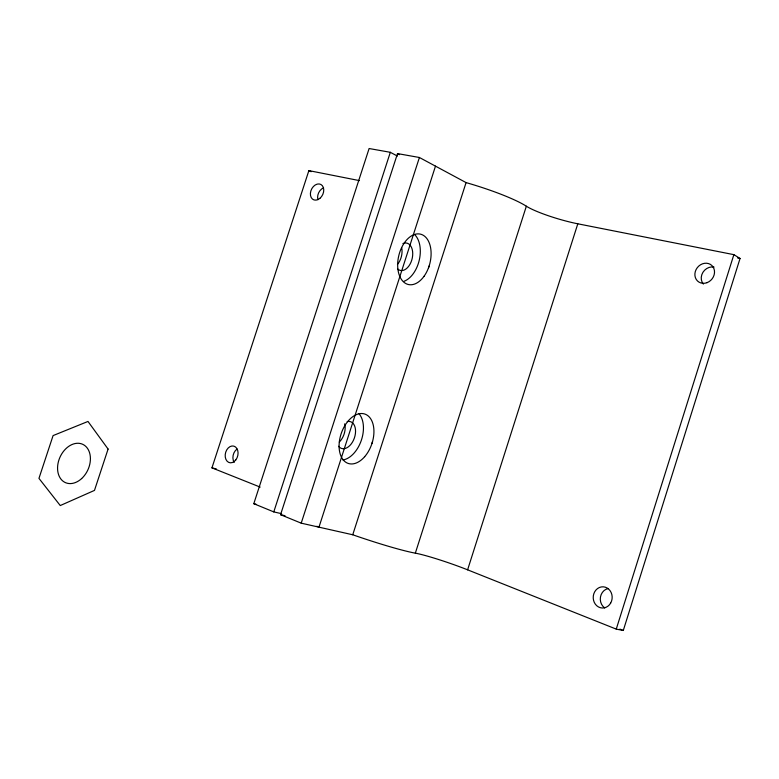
<?xml version="1.0" encoding="UTF-8"?>
<svg xmlns="http://www.w3.org/2000/svg" width="779" height="779" viewBox="0 0 779 779"><rect width="100%" height="100%" fill="white"/><g stroke="black" fill="none" stroke-linecap="round" stroke-linejoin="round"><path stroke-width="1.17" d="M372.011 443.348L372.537 441.586M616.257 629.12L733.867 254.655L577.804 223.797A37.947 5.589 16.6 0 1 526.351 206.211A63.08 9.095 17.1 0 0 466.076 182.598L419.414 157.494L397.504 153.59L280.557 514.685L301.21 523.167L352.741 534.774A63.644 4.83 18.6 0 0 415.334 553.158A38.307 2.97 18.9 0 1 467.604 569.829L616.257 629.12L623.288 630.474L740.05 258.462L733.867 254.655M415.334 553.158L526.351 206.211M467.604 569.829L577.804 223.797M352.741 534.774L466.076 182.598M301.21 523.167L419.414 157.494M435.49 166.141L318.971 527.169L316.8 526.283M281.579 513.682L273.78 511.9L253.798 503.692L369.11 148.526L390.318 152.304L397.397 156.063M273.78 511.9L390.318 152.304M260.157 487.089L211.946 467.858L308.873 170.611L359.479 180.621M428.528 267.733L429.122 266.019M737.664 257.995L740.05 258.462M280.557 514.685L285.007 515.698M253.798 503.692L256.028 504.208M211.946 467.858L216.367 468.968M619.889 629.12L623.288 630.474M308.873 170.611L309.769 171.049M310.217 171.263L311.123 171.701M397.504 153.59L399.52 154.661M414.555 234.489A25.746 16.047 -76.3 0 1 419.316 259.943A25.746 16.047 -76.3 0 1 403.911 281.336M359.012 413.756A25.882 16.184 -71.3 0 1 361.242 440.583A25.882 16.184 -71.3 0 1 342.955 459.98M344.717 423.844A14.032 8.842 -71.3 0 1 339.303 442.053M347.21 421.585A14.119 8.832 -71.3 0 1 354.348 438.08A14.119 8.832 -71.3 0 1 338.612 446.279M401.662 247.518A13.964 8.773 -76.3 0 1 397.456 264.422M402.909 243.584A14.041 8.754 -76.3 0 1 412.295 258.005A14.041 8.754 -76.3 0 1 397.728 269.047M317.92 199.648A8.433 6.203 -64.5 0 1 323.577 187.827M234.197 462.385A8.501 6.281 -75.6 0 1 237.02 449.103M604.738 607.951A10.546 9.445 -88.1 0 1 600.473 596.977A10.546 9.445 -88.1 0 1 608.185 588.564M703.379 284.072A10.497 9.26 -49.9 0 1 702.97 272.27A10.497 9.26 -49.9 0 1 714.061 267.1M108.086 449.055L94.483 490.4L60.256 505.552L38.95 478.374L53.089 435.588L87.988 421.449L108.086 449.055M81.649 478.569A21.023 15.327 -65.7 0 0 82.749 444.322A21.023 15.327 -65.7 0 0 57.568 467.41A21.023 15.327 -65.7 0 0 81.649 478.569M364.689 456.669A26.048 16.155 -71.4 0 0 365.77 414.418A26.048 16.155 -71.4 0 0 339.099 445.111A26.048 16.155 -71.4 0 0 364.689 456.669M424.019 276.311A25.902 16.018 -76.3 0 0 421.41 234.421A25.902 16.018 -76.3 0 0 397.718 267.246A25.902 16.018 -76.3 0 0 424.019 276.311M319.896 198.353A8.472 6.203 -64.6 0 0 320.909 184.477A8.472 6.203 -64.6 0 0 310.412 193.27A8.472 6.203 -64.6 0 0 319.896 198.353M235.784 459.941A8.55 6.281 -75.6 0 0 233.827 446.124A8.55 6.281 -75.6 0 0 225.277 457.088A8.55 6.281 -75.6 0 0 235.784 459.941M610.658 603.092A10.614 9.484 -87.7 0 0 603.17 586.811A10.614 9.484 -87.7 0 0 594.26 602.342A10.614 9.484 -87.7 0 0 610.658 603.092M706.942 282.699A10.565 9.29 -50.3 0 0 711.87 265.512A10.565 9.29 -50.3 0 0 695.296 271.589A10.565 9.29 -50.3 0 0 706.942 282.699"/></g></svg>
